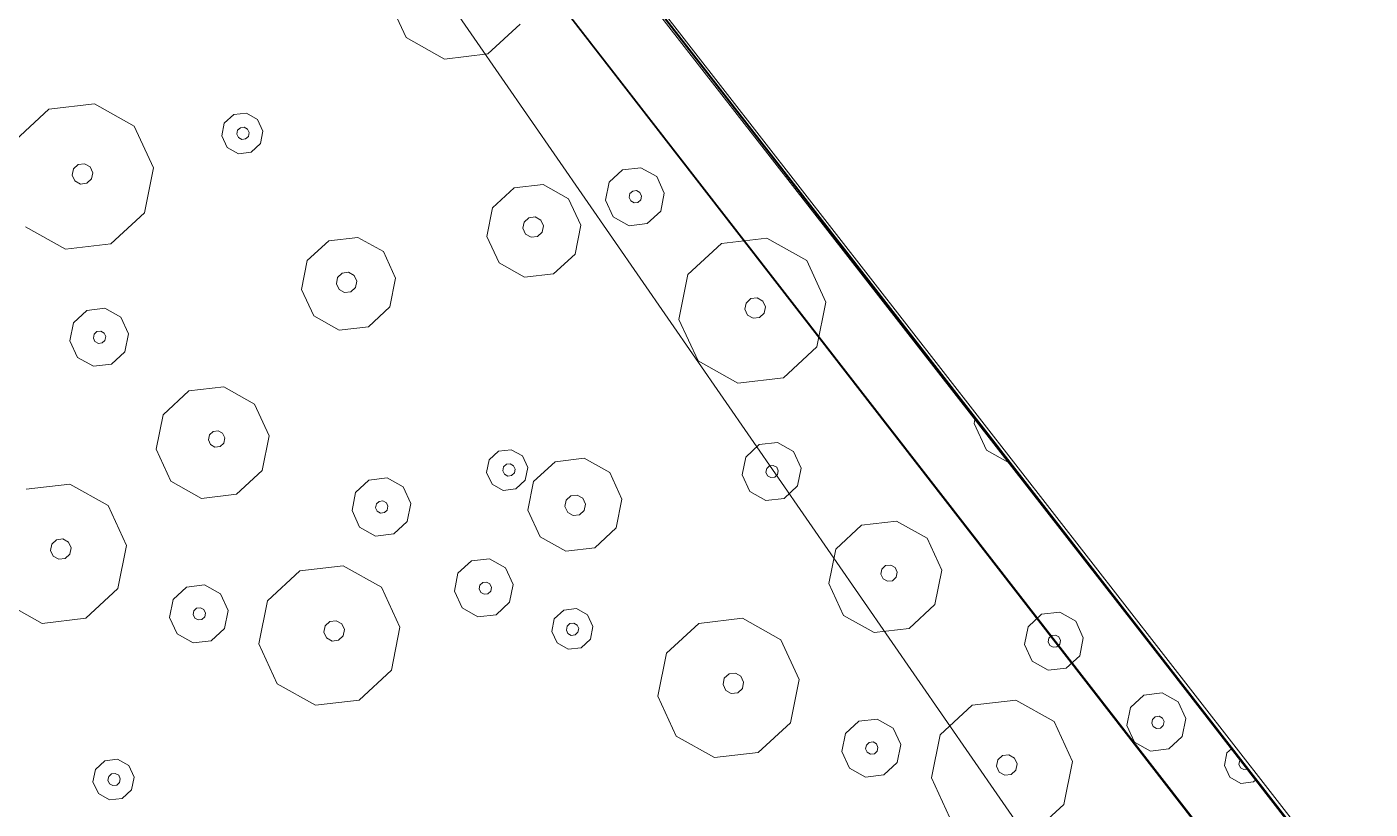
# Model space of a CAD drawing. Header units: metres. Extents: x -2858 to 512, y -1995 to 1252.
# Drawn here: x -585.741 to -582.11, y 439.173 to 441.287 of the extents above; entities that cross this region are included whole.
import ezdxf
from ezdxf.lldxf.tags import DXFTag

# ---------------------------------------------------------------- set-up
doc = ezdxf.new("R2010")
doc.units = ezdxf.units.M
for name, color, linetype in [('Calque commun', 7, 'Continuous'), ('Calque11', 7, 'Continuous'), ('Calque17', 7, 'Continuous')]:
    doc.layers.add(name, color=color, linetype=linetype)
tags = doc.linetypes.add('HIDDENX2', pattern=[0.75, 0.5, -0.25]).pattern_tags.tags
tags[6:7] = [DXFTag(74, 4), DXFTag(75, 0), DXFTag(340, '0'), DXFTag(46, 1.0), DXFTag(50, 0.0), DXFTag(44, 0.0), DXFTag(45, 0.0)]
tags[4:5] = [DXFTag(74, 4), DXFTag(75, 0), DXFTag(340, '0'), DXFTag(46, 1.0), DXFTag(50, 0.0), DXFTag(44, 0.0), DXFTag(45, 0.0)]

# ---------------------------------------------------------------- blocks, each defined once
blk = doc.blocks.new('geometrebondepartleger')
at = {"layer": 'Calque11', "color": 7, "linetype": 'Continuous', "lineweight": 9}
blk.add_polyline3d([(125.0277, 35.9078, 79), (133.3383, 81.851, 79), (145.3136, 148.3761, 79)], dxfattribs=at)
at = {"layer": 'Calque17', "color": 1, "linetype": 'Continuous', "lineweight": 9}
for points in [[(125.174, 36.6886, 79), (126.5286, 44.1348, 79), (125.0378, 35.9435, 79), (126.4161, 43.4883, 79), (128.681, 56.0642, 79), (129.9759, 63.1341, 79), (132.1933, 75.6042, 79), (133.3383, 81.851, 79), (135.2222, 92.3412, 79), (136.4776, 99.3268, 79), (138.1727, 108.7115, 79), (140.4846, 121.4626, 79), (141.0933, 124.9318, 79)], [(125.3707, 36.6528, 79), (126.7254, 44.0992, 79), (125.2346, 35.9078, 79), (126.6129, 43.4526, 79), (128.8778, 56.0285, 79), (130.1727, 63.0986, 79), (132.3901, 75.5687, 79), (133.5351, 81.8153, 79), (135.4191, 92.3058, 79), (136.6745, 99.2914, 79), (138.3695, 108.676, 79), (140.6815, 121.4274, 79), (141.2903, 124.8972, 79)]]:
    blk.add_polyline3d(points, dxfattribs=at)
blk = doc.blocks.new('pattern')
at = {"layer": 'Calque commun', "color": 54, "linetype": 'Continuous', "lineweight": 9}
for p, q in [((55.6975, 29.5002), (55.7057, 29.4995)), ((55.7057, 29.4995), (55.7317, 29.4766)), ((55.691, 29.4641), (55.6983, 29.4576)), ((55.6983, 29.4576), (55.7006, 29.4475)), ((55.7317, 29.4766), (55.7392, 29.4428)), ((55.6875, 29.4327), (55.6854, 29.4329)), ((55.6965, 29.4379), (55.6875, 29.4327)), ((55.7006, 29.4475), (55.6965, 29.4379)), ((55.7392, 29.4428), (55.7254, 29.411)), ((55.6956, 29.3934), (55.6786, 29.3951)), ((55.7254, 29.411), (55.6956, 29.3934)), ((55.7005, 29.2485), (55.743, 29.2736)), ((55.743, 29.2736), (55.7923, 29.2689)), ((55.7923, 29.2689), (55.8293, 29.2362)), ((55.6808, 29.2031), (55.7005, 29.2485)), ((55.8293, 29.2362), (55.8401, 29.1879)), ((55.6916, 29.1548), (55.6808, 29.2031)), ((55.7417, 29.2009), (55.7458, 29.2104)), ((55.744, 29.1908), (55.7417, 29.2009)), ((55.7458, 29.2104), (55.7548, 29.2157)), ((55.7548, 29.2157), (55.7651, 29.2147)), ((55.7651, 29.2147), (55.7729, 29.2079)), ((55.7752, 29.1977), (55.771, 29.1882)), ((55.7729, 29.2079), (55.7752, 29.1977)), ((55.7518, 29.1839), (55.744, 29.1908)), ((55.7621, 29.1829), (55.7518, 29.1839)), ((55.771, 29.1882), (55.7621, 29.1829)), ((55.8401, 29.1879), (55.8204, 29.1426)), ((55.9909, 29.0977), (56.093, 29.158)), ((56.093, 29.158), (56.2112, 29.1468)), ((55.7286, 29.1221), (55.6916, 29.1548)), ((55.7778, 29.1174), (55.7286, 29.1221)), ((55.8204, 29.1426), (55.7778, 29.1174)), ((55.9437, 28.9888), (55.9909, 29.0977)), ((55.9695, 28.873), (55.9437, 28.9888)), ((56.0889, 28.9746), (56.0958, 28.9905)), ((56.0958, 28.9905), (56.1107, 28.9993)), ((56.1107, 28.9993), (56.128, 28.9976)), ((56.128, 28.9976), (56.1409, 28.9862)), ((56.1409, 28.9862), (56.1447, 28.9693)), ((56.0927, 28.9577), (56.0889, 28.9746)), ((56.1057, 28.9463), (56.0927, 28.9577)), ((56.1229, 28.9446), (56.1057, 28.9463)), ((56.1378, 28.9534), (56.1229, 28.9446)), ((56.1447, 28.9693), (56.1378, 28.9534)), ((56.3259, 28.9524), (56.2787, 28.8435)), ((55.7224, 28.8966), (55.765, 28.9218)), ((55.765, 28.9218), (55.8142, 28.9171)), ((55.8142, 28.9171), (55.8513, 28.8843)), ((55.7027, 28.8513), (55.7224, 28.8966)), ((55.8513, 28.8843), (55.862, 28.8361)), ((56.0584, 28.7944), (55.9695, 28.873)), ((55.7135, 28.803), (55.7027, 28.8513)), ((55.7649, 28.8461), (55.7691, 28.8557)), ((55.7672, 28.836), (55.7649, 28.8461)), ((55.775, 28.8291), (55.7672, 28.836)), ((55.7691, 28.8557), (55.778, 28.8609)), ((55.778, 28.8609), (55.7883, 28.86)), ((55.7943, 28.8334), (55.7853, 28.8281)), ((55.7883, 28.86), (55.7961, 28.8531)), ((55.7984, 28.843), (55.7943, 28.8334)), ((55.7961, 28.8531), (55.7984, 28.843)), ((55.862, 28.8361), (55.8423, 28.7907)), ((56.2787, 28.8435), (56.1765, 28.7832)), ((55.7506, 28.7703), (55.7135, 28.803)), ((55.7853, 28.8281), (55.775, 28.8291)), ((56.1765, 28.7832), (56.0584, 28.7944)), ((55.7998, 28.7656), (55.7506, 28.7703)), ((55.8423, 28.7907), (55.7998, 28.7656)), ((56.2667, 28.7217), (56.3093, 28.7468)), ((56.3093, 28.7468), (56.3585, 28.7421)), ((56.3585, 28.7421), (56.3956, 28.7094)), ((56.2471, 28.6763), (56.2667, 28.7217)), ((56.3134, 28.6807), (56.3223, 28.686)), ((56.3223, 28.686), (56.3327, 28.685)), ((56.3956, 28.7094), (56.4063, 28.6611)), ((56.2578, 28.628), (56.2471, 28.6763)), ((56.3092, 28.6712), (56.3134, 28.6807)), ((56.3115, 28.661), (56.3092, 28.6712)), ((56.3193, 28.6542), (56.3115, 28.661)), ((56.3296, 28.6532), (56.3193, 28.6542)), ((56.3386, 28.6585), (56.3296, 28.6532)), ((56.3327, 28.685), (56.3404, 28.6781)), ((56.3427, 28.668), (56.3386, 28.6585)), ((56.3404, 28.6781), (56.3427, 28.668)), ((56.4063, 28.6611), (56.3867, 28.6158)), ((56.2949, 28.5953), (56.2578, 28.628)), ((56.3867, 28.6158), (56.3441, 28.5906)), ((56.3441, 28.5906), (56.2949, 28.5953)), ((55.8418, 28.4897), (55.9235, 28.5379)), ((55.9235, 28.5379), (56.018, 28.5289)), ((56.018, 28.5289), (56.0892, 28.4661)), ((55.804, 28.4026), (55.8418, 28.4897)), ((56.0892, 28.4661), (56.1098, 28.3734)), ((56.3193, 28.3997), (56.4215, 28.4601)), ((56.4215, 28.4601), (56.5396, 28.4488)), ((56.5396, 28.4488), (56.6286, 28.3703)), ((55.5046, 28.4302), (55.5195, 28.3632)), ((55.8247, 28.3099), (55.804, 28.4026)), ((55.9202, 28.3912), (55.9258, 28.4039)), ((55.9258, 28.4039), (55.9377, 28.4109)), ((55.9377, 28.4109), (55.9515, 28.4096)), ((55.9515, 28.4096), (55.9618, 28.4005)), ((55.9618, 28.4005), (55.9648, 28.387)), ((56.2721, 28.2909), (56.3193, 28.3997)), ((55.5195, 28.3632), (55.4881, 28.2906)), ((55.9233, 28.3777), (55.9202, 28.3912)), ((55.9336, 28.3685), (55.9233, 28.3777)), ((55.9474, 28.3672), (55.9336, 28.3685)), ((55.9593, 28.3743), (55.9474, 28.3672)), ((55.9648, 28.387), (55.9593, 28.3743)), ((56.1098, 28.3734), (56.0721, 28.2863)), ((56.6286, 28.3703), (56.6544, 28.2544)), ((55.4881, 28.2906), (55.4784, 28.2849)), ((55.8958, 28.2471), (55.8247, 28.3099)), ((56.0721, 28.2863), (55.9903, 28.2381)), ((56.2979, 28.175), (56.2721, 28.2909)), ((56.4174, 28.2767), (56.4243, 28.2925)), ((56.4243, 28.2925), (56.4392, 28.3013)), ((56.4392, 28.3013), (56.4564, 28.2997)), ((56.4564, 28.2997), (56.4694, 28.2882)), ((56.4694, 28.2882), (56.4731, 28.2713)), ((56.4212, 28.2598), (56.4174, 28.2767)), ((56.4341, 28.2483), (56.4212, 28.2598)), ((56.4663, 28.2555), (56.4514, 28.2467)), ((56.4731, 28.2713), (56.4663, 28.2555)), ((56.6544, 28.2544), (56.6072, 28.1456)), ((55.9903, 28.2381), (55.8958, 28.2471)), ((56.4514, 28.2467), (56.4341, 28.2483)), ((56.3869, 28.0965), (56.2979, 28.175)), ((56.6072, 28.1456), (56.505, 28.0852)), ((56.505, 28.0852), (56.3869, 28.0965)), ((55.8897, 28.0224), (55.9322, 28.0475)), ((55.9322, 28.0475), (55.9815, 28.0428)), ((55.9815, 28.0428), (56.0185, 28.0101)), ((55.87, 27.977), (55.8897, 28.0224)), ((56.0185, 28.0101), (56.0293, 27.9618)), ((55.8807, 27.9287), (55.87, 27.977)), ((55.9322, 27.9719), (55.9363, 27.9814)), ((55.9344, 27.9617), (55.9322, 27.9719)), ((55.9422, 27.9549), (55.9344, 27.9617)), ((55.9363, 27.9814), (55.9453, 27.9867)), ((55.9453, 27.9867), (55.9556, 27.9857)), ((55.9556, 27.9857), (55.9634, 27.9788)), ((55.9656, 27.9687), (55.9615, 27.9592)), ((55.9634, 27.9788), (55.9656, 27.9687)), ((56.0293, 27.9618), (56.0096, 27.9165)), ((55.9178, 27.896), (55.8807, 27.9287)), ((55.9526, 27.9539), (55.9422, 27.9549)), ((55.9615, 27.9592), (55.9526, 27.9539)), ((55.967, 27.8913), (55.9178, 27.896)), ((56.0096, 27.9165), (55.967, 27.8913)), ((56.5702, 27.857), (56.584, 27.8888)), ((56.584, 27.8888), (56.6138, 27.9064)), ((56.6138, 27.9064), (56.6482, 27.9031)), ((56.6482, 27.9031), (56.6742, 27.8802)), ((56.5777, 27.8233), (56.5702, 27.857)), ((56.6097, 27.8543), (56.6138, 27.8638)), ((56.6119, 27.8442), (56.6097, 27.8543)), ((56.6138, 27.8638), (56.6227, 27.8691)), ((56.6227, 27.8691), (56.6331, 27.8681)), ((56.6331, 27.8681), (56.6408, 27.8612)), ((56.6431, 27.8511), (56.639, 27.8416)), ((56.6408, 27.8612), (56.6431, 27.8511)), ((56.6742, 27.8802), (56.6817, 27.8464)), ((55.5106, 27.7732), (55.6171, 27.836)), ((55.6171, 27.836), (55.7401, 27.8243)), ((55.7401, 27.8243), (55.8328, 27.7425)), ((56.6037, 27.8004), (56.5777, 27.8233)), ((56.6197, 27.8373), (56.6119, 27.8442)), ((56.63, 27.8363), (56.6197, 27.8373)), ((56.639, 27.8416), (56.63, 27.8363)), ((56.6679, 27.8147), (56.6381, 27.7971)), ((56.6817, 27.8464), (56.6679, 27.8147)), ((56.6381, 27.7971), (56.6037, 27.8004)), ((55.4615, 27.6598), (55.5106, 27.7732)), ((55.8328, 27.7425), (55.8596, 27.6218)), ((56.2753, 27.7177), (56.3434, 27.758)), ((56.3434, 27.758), (56.4221, 27.7505)), ((56.4221, 27.7505), (56.4814, 27.6981)), ((56.2438, 27.6452), (56.2753, 27.7177)), ((56.4814, 27.6981), (56.4986, 27.6209)), ((56.643, 27.6521), (56.6855, 27.6773)), ((56.6855, 27.6773), (56.7348, 27.6726)), ((56.7348, 27.6726), (56.7718, 27.6398)), ((55.4883, 27.5391), (55.4615, 27.6598)), ((55.6227, 27.644), (55.6296, 27.6599)), ((55.6264, 27.6272), (55.6227, 27.644)), ((55.6296, 27.6599), (55.6445, 27.6687)), ((55.6445, 27.6687), (55.6617, 27.6671)), ((55.6617, 27.6671), (55.6747, 27.6556)), ((55.6784, 27.6387), (55.6715, 27.6229)), ((55.6747, 27.6556), (55.6784, 27.6387)), ((56.261, 27.568), (56.2438, 27.6452)), ((56.344, 27.6375), (56.3509, 27.6534)), ((56.3478, 27.6206), (56.344, 27.6375)), ((56.3509, 27.6534), (56.3658, 27.6622)), ((56.3658, 27.6622), (56.383, 27.6605)), ((56.383, 27.6605), (56.396, 27.6491)), ((56.396, 27.6491), (56.3998, 27.6322)), ((56.6233, 27.6067), (56.643, 27.6521)), ((56.7718, 27.6398), (56.7826, 27.5916)), ((55.6394, 27.6157), (55.6264, 27.6272)), ((55.6566, 27.6141), (55.6394, 27.6157)), ((55.6715, 27.6229), (55.6566, 27.6141)), ((55.8596, 27.6218), (55.8105, 27.5084)), ((56.3608, 27.6091), (56.3478, 27.6206)), ((56.378, 27.6075), (56.3608, 27.6091)), ((56.3929, 27.6163), (56.378, 27.6075)), ((56.3998, 27.6322), (56.3929, 27.6163)), ((56.4986, 27.6209), (56.4672, 27.5483)), ((56.6341, 27.5585), (56.6233, 27.6067)), ((56.6842, 27.6046), (56.6883, 27.6141)), ((56.6865, 27.5944), (56.6842, 27.6046)), ((56.6883, 27.6141), (56.6973, 27.6194)), ((56.6973, 27.6194), (56.7076, 27.6184)), ((56.7076, 27.6184), (56.7154, 27.6115)), ((56.7177, 27.6014), (56.7135, 27.5918)), ((56.7154, 27.6115), (56.7177, 27.6014)), ((56.3203, 27.5156), (56.261, 27.568)), ((56.6942, 27.5875), (56.6865, 27.5944)), ((56.7046, 27.5866), (56.6942, 27.5875)), ((56.7135, 27.5918), (56.7046, 27.5866)), ((56.7826, 27.5916), (56.7629, 27.5462)), ((56.9334, 27.5013), (57.0355, 27.5616)), ((57.0355, 27.5616), (57.1537, 27.5504)), ((55.581, 27.4573), (55.4883, 27.5391)), ((56.4672, 27.5483), (56.399, 27.5081)), ((56.6711, 27.5258), (56.6341, 27.5585)), ((56.7203, 27.5211), (56.6711, 27.5258)), ((56.7629, 27.5462), (56.7203, 27.5211)), ((57.1537, 27.5504), (57.2426, 27.4719)), ((55.8105, 27.5084), (55.704, 27.4456)), ((56.399, 27.5081), (56.3203, 27.5156)), ((56.3816, 27.4713), (56.4114, 27.4889)), ((56.4114, 27.4889), (56.4458, 27.4856)), ((56.8862, 27.3925), (56.9334, 27.5013)), ((55.704, 27.4456), (55.581, 27.4573)), ((56.3678, 27.4395), (56.3816, 27.4713)), ((56.4076, 27.4487), (56.4165, 27.454)), ((56.4165, 27.454), (56.4269, 27.453)), ((56.4269, 27.453), (56.4347, 27.4461)), ((56.4458, 27.4856), (56.4718, 27.4627)), ((56.4718, 27.4627), (56.4793, 27.4289)), ((57.2426, 27.4719), (57.2684, 27.356)), ((56.3753, 27.4057), (56.3678, 27.4395)), ((56.4035, 27.4391), (56.4076, 27.4487)), ((56.4057, 27.429), (56.4035, 27.4391)), ((56.4135, 27.4221), (56.4057, 27.429)), ((56.4238, 27.4212), (56.4135, 27.4221)), ((56.4328, 27.4264), (56.4238, 27.4212)), ((56.4369, 27.436), (56.4328, 27.4264)), ((56.4347, 27.4461), (56.4369, 27.436)), ((56.4793, 27.4289), (56.4655, 27.3971)), ((56.4013, 27.3828), (56.3753, 27.4057)), ((56.4357, 27.3796), (56.4013, 27.3828)), ((56.4655, 27.3971), (56.4357, 27.3796)), ((56.912, 27.2766), (56.8862, 27.3925)), ((57.0314, 27.3782), (57.0383, 27.3941)), ((57.0383, 27.3941), (57.0532, 27.4029)), ((57.0532, 27.4029), (57.0705, 27.4013)), ((57.0705, 27.4013), (57.0834, 27.3898)), ((57.0834, 27.3898), (57.0872, 27.3729)), ((57.0352, 27.3613), (57.0314, 27.3782)), ((57.0482, 27.3499), (57.0352, 27.3613)), ((57.0654, 27.3483), (57.0482, 27.3499)), ((57.0803, 27.3571), (57.0654, 27.3483)), ((57.0872, 27.3729), (57.0803, 27.3571)), ((57.2684, 27.356), (57.2212, 27.2472)), ((56.6649, 27.3003), (56.7075, 27.3254)), ((56.7075, 27.3254), (56.7567, 27.3207)), ((56.7567, 27.3207), (56.7938, 27.288)), ((55.583, 27.2516), (55.6256, 27.2768)), ((55.6256, 27.2768), (55.6748, 27.2721)), ((55.6748, 27.2721), (55.7119, 27.2393)), ((56.6452, 27.2549), (56.6649, 27.3003)), ((56.7938, 27.288), (56.8045, 27.2397)), ((57.0009, 27.1981), (56.912, 27.2766)), ((55.5634, 27.2063), (55.583, 27.2516)), ((55.7119, 27.2393), (55.7226, 27.1911)), ((56.656, 27.2066), (56.6452, 27.2549)), ((56.7074, 27.2498), (56.7116, 27.2593)), ((56.7097, 27.2396), (56.7074, 27.2498)), ((56.7175, 27.2328), (56.7097, 27.2396)), ((56.7116, 27.2593), (56.7205, 27.2646)), ((56.7205, 27.2646), (56.7308, 27.2636)), ((56.7367, 27.2371), (56.7278, 27.2318)), ((56.7308, 27.2636), (56.7386, 27.2567)), ((56.7409, 27.2466), (56.7367, 27.2371)), ((56.7386, 27.2567), (56.7409, 27.2466)), ((56.8045, 27.2397), (56.7848, 27.1944)), ((57.2212, 27.2472), (57.119, 27.1868)), ((57.7008, 27.2046), (57.7146, 27.2364)), ((57.7146, 27.2364), (57.7444, 27.254)), ((57.7444, 27.254), (57.7789, 27.2507)), ((57.7789, 27.2507), (57.8048, 27.2278)), ((55.5741, 27.158), (55.5634, 27.2063)), ((55.6255, 27.2011), (55.6297, 27.2107)), ((55.6278, 27.191), (55.6255, 27.2011)), ((55.6297, 27.2107), (55.6386, 27.2159)), ((55.6386, 27.2159), (55.649, 27.215)), ((55.649, 27.215), (55.6567, 27.2081)), ((55.659, 27.1979), (55.6549, 27.1884)), ((55.6567, 27.2081), (55.659, 27.1979)), ((56.6931, 27.1739), (56.656, 27.2066)), ((56.7278, 27.2318), (56.7175, 27.2328)), ((57.119, 27.1868), (57.0009, 27.1981)), ((57.7084, 27.1708), (57.7008, 27.2046)), ((57.7386, 27.2018), (57.7427, 27.2113)), ((57.7409, 27.1916), (57.7386, 27.2018)), ((57.7427, 27.2113), (57.7517, 27.2166)), ((57.7517, 27.2166), (57.762, 27.2156)), ((57.762, 27.2156), (57.7698, 27.2087)), ((57.772, 27.1986), (57.7679, 27.189)), ((57.7698, 27.2087), (57.772, 27.1986)), ((57.8048, 27.2278), (57.8123, 27.194)), ((55.6356, 27.1841), (55.6278, 27.191)), ((55.6459, 27.1831), (55.6356, 27.1841)), ((55.6549, 27.1884), (55.6459, 27.1831)), ((55.7226, 27.1911), (55.703, 27.1457)), ((55.7981, 27.1413), (55.8662, 27.1815)), ((55.8662, 27.1815), (55.945, 27.174)), ((55.945, 27.174), (56.0042, 27.1216)), ((56.7423, 27.1692), (56.6931, 27.1739)), ((56.7848, 27.1944), (56.7423, 27.1692)), ((57.7343, 27.1479), (57.7084, 27.1708)), ((57.7486, 27.1848), (57.7409, 27.1916)), ((57.759, 27.1838), (57.7486, 27.1848)), ((57.7679, 27.189), (57.759, 27.1838)), ((57.7985, 27.1622), (57.7687, 27.1446)), ((57.8123, 27.194), (57.7985, 27.1622)), ((55.6112, 27.1253), (55.5741, 27.158)), ((55.6604, 27.1206), (55.6112, 27.1253)), ((55.703, 27.1457), (55.6604, 27.1206)), ((55.7666, 27.0687), (55.7981, 27.1413)), ((57.1895, 27.0799), (57.2092, 27.1253)), ((57.2092, 27.1253), (57.2518, 27.1504)), ((57.2518, 27.1504), (57.301, 27.1458)), ((57.301, 27.1458), (57.3381, 27.113)), ((57.7687, 27.1446), (57.7343, 27.1479)), ((56.0042, 27.1216), (56.0215, 27.0444)), ((57.2559, 27.0843), (57.2648, 27.0896)), ((57.2648, 27.0896), (57.2752, 27.0886)), ((57.2752, 27.0886), (57.2829, 27.0818)), ((57.3381, 27.113), (57.3488, 27.0648)), ((55.7838, 26.9915), (55.7666, 27.0687)), ((55.8596, 27.0513), (55.8665, 27.0672)), ((55.8665, 27.0672), (55.8814, 27.076)), ((55.8814, 27.076), (55.8986, 27.0743)), ((55.8986, 27.0743), (55.9116, 27.0629)), ((55.9116, 27.0629), (55.9153, 27.046)), ((57.2003, 27.0317), (57.1895, 27.0799)), ((57.2517, 27.0748), (57.2559, 27.0843)), ((57.254, 27.0647), (57.2517, 27.0748)), ((57.2618, 27.0578), (57.254, 27.0647)), ((57.2721, 27.0568), (57.2618, 27.0578)), ((57.2811, 27.0621), (57.2721, 27.0568)), ((57.2852, 27.0716), (57.2811, 27.0621)), ((57.2829, 27.0818), (57.2852, 27.0716)), ((57.3488, 27.0648), (57.3292, 27.0194)), ((55.8634, 27.0344), (55.8596, 27.0513)), ((55.8763, 27.023), (55.8634, 27.0344)), ((55.8936, 27.0213), (55.8763, 27.023)), ((55.9085, 27.0301), (55.8936, 27.0213)), ((55.9153, 27.046), (55.9085, 27.0301)), ((56.0215, 27.0444), (55.99, 26.9718)), ((57.2374, 26.999), (57.2003, 27.0317)), ((57.3292, 27.0194), (57.2866, 26.9943)), ((55.8431, 26.9391), (55.7838, 26.9915)), ((57.2866, 26.9943), (57.2374, 26.999)), ((55.99, 26.9718), (55.9219, 26.9316)), ((55.9219, 26.9316), (55.8431, 26.9391)), ((56.7843, 26.8933), (56.866, 26.9416)), ((56.866, 26.9416), (56.9605, 26.9326)), ((56.9605, 26.9326), (57.0317, 26.8697)), ((56.2386, 26.8637), (56.3068, 26.9039)), ((56.3068, 26.9039), (56.3855, 26.8964)), ((56.3855, 26.8964), (56.4448, 26.844)), ((56.7465, 26.8062), (56.7843, 26.8933)), ((56.2072, 26.7911), (56.2386, 26.8637)), ((56.4448, 26.844), (56.462, 26.7668)), ((57.0317, 26.8697), (57.0523, 26.7771)), ((57.2618, 26.8034), (57.364, 26.8637)), ((57.364, 26.8637), (57.4821, 26.8525)), ((57.4821, 26.8525), (57.5711, 26.7739)), ((56.3145, 26.7911), (56.3294, 26.7999)), ((56.3294, 26.7999), (56.3466, 26.7983)), ((56.3466, 26.7983), (56.3596, 26.7868)), ((56.7672, 26.7136), (56.7465, 26.8062)), ((56.8627, 26.7948), (56.8683, 26.8075)), ((56.8683, 26.8075), (56.8802, 26.8146)), ((56.8802, 26.8146), (56.894, 26.8133)), ((56.894, 26.8133), (56.9043, 26.8041)), ((56.9043, 26.8041), (56.9073, 26.7906)), ((57.2146, 26.6945), (57.2618, 26.8034)), ((56.2244, 26.7139), (56.2072, 26.7911)), ((56.3076, 26.7753), (56.3145, 26.7911)), ((56.3114, 26.7584), (56.3076, 26.7753)), ((56.3633, 26.7699), (56.3565, 26.7541)), ((56.3596, 26.7868), (56.3633, 26.7699)), ((56.462, 26.7668), (56.4306, 26.6943)), ((56.8657, 26.7813), (56.8627, 26.7948)), ((56.8761, 26.7722), (56.8657, 26.7813)), ((56.8899, 26.7709), (56.8761, 26.7722)), ((56.9018, 26.7779), (56.8899, 26.7709)), ((56.9073, 26.7906), (56.9018, 26.7779)), ((57.0523, 26.7771), (57.0146, 26.69)), ((57.5711, 26.7739), (57.5969, 26.6581)), ((56.3243, 26.7469), (56.3114, 26.7584)), ((56.3416, 26.7453), (56.3243, 26.7469)), ((56.3565, 26.7541), (56.3416, 26.7453)), ((56.2837, 26.6615), (56.2244, 26.7139)), ((56.4306, 26.6943), (56.3624, 26.654)), ((56.8383, 26.6507), (56.7672, 26.7136)), ((57.0146, 26.69), (56.9328, 26.6417)), ((57.2404, 26.5787), (57.2146, 26.6945)), ((57.3599, 26.6803), (57.3668, 26.6962)), ((57.3668, 26.6962), (57.3817, 26.705)), ((57.3817, 26.705), (57.3989, 26.7033)), ((57.3989, 26.7033), (57.4119, 26.6919)), ((57.4119, 26.6919), (57.4156, 26.675)), ((55.5024, 26.6565), (55.6205, 26.6452)), ((56.3624, 26.654), (56.2837, 26.6615)), ((57.3637, 26.6634), (57.3599, 26.6803)), ((57.3766, 26.652), (57.3637, 26.6634)), ((57.4088, 26.6591), (57.3939, 26.6503)), ((57.4156, 26.675), (57.4088, 26.6591)), ((55.6205, 26.6452), (55.7094, 26.5667)), ((56.9328, 26.6417), (56.8383, 26.6507)), ((57.3939, 26.6503), (57.3766, 26.652)), ((55.7094, 26.5667), (55.7353, 26.4508)), ((57.3294, 26.5001), (57.2404, 26.5787)), ((55.7353, 26.4508), (55.688, 26.342)), ((56.8322, 26.426), (56.8747, 26.4512)), ((56.8747, 26.4512), (56.924, 26.4465)), ((56.924, 26.4465), (56.961, 26.4137)), ((56.8125, 26.3806), (56.8322, 26.426)), ((56.961, 26.4137), (56.9718, 26.3655)), ((56.8232, 26.3324), (56.8125, 26.3806)), ((56.8747, 26.3755), (56.8788, 26.385)), ((56.8769, 26.3654), (56.8747, 26.3755)), ((56.8847, 26.3585), (56.8769, 26.3654)), ((56.8788, 26.385), (56.8878, 26.3903)), ((56.8878, 26.3903), (56.8981, 26.3893)), ((56.904, 26.3628), (56.8951, 26.3575)), ((56.8981, 26.3893), (56.9059, 26.3825)), ((56.9081, 26.3723), (56.904, 26.3628)), ((56.9059, 26.3825), (56.9081, 26.3723)), ((56.9718, 26.3655), (56.9521, 26.3201)), ((56.1676, 26.2994), (56.1814, 26.3312)), ((56.1814, 26.3312), (56.2112, 26.3488)), ((56.2112, 26.3488), (56.2457, 26.3455)), ((56.2457, 26.3455), (56.2716, 26.3226)), ((56.8603, 26.2997), (56.8232, 26.3324)), ((56.8951, 26.3575), (56.8847, 26.3585)), ((56.1752, 26.2656), (56.1676, 26.2994)), ((56.2054, 26.2966), (56.2096, 26.3061)), ((56.2077, 26.2864), (56.2054, 26.2966)), ((56.2096, 26.3061), (56.2185, 26.3114)), ((56.2185, 26.3114), (56.2288, 26.3104)), ((56.2288, 26.3104), (56.2366, 26.3035)), ((56.2389, 26.2934), (56.2347, 26.2838)), ((56.2366, 26.3035), (56.2389, 26.2934)), ((56.2716, 26.3226), (56.2791, 26.2888)), ((56.9095, 26.295), (56.8603, 26.2997)), ((56.9521, 26.3201), (56.9095, 26.295)), ((56.2011, 26.2427), (56.1752, 26.2656)), ((56.2155, 26.2796), (56.2077, 26.2864)), ((56.2258, 26.2786), (56.2155, 26.2796)), ((56.2347, 26.2838), (56.2258, 26.2786)), ((56.2654, 26.257), (56.2356, 26.2394)), ((56.2791, 26.2888), (56.2654, 26.257)), ((56.2356, 26.2394), (56.2011, 26.2427)), ((56.4531, 26.1768), (56.5596, 26.2397)), ((56.5596, 26.2397), (56.6826, 26.2279)), ((56.6826, 26.2279), (56.7753, 26.1461)), ((56.404, 26.0634), (56.4531, 26.1768)), ((56.7753, 26.1461), (56.8022, 26.0255)), ((56.5721, 26.0636), (56.587, 26.0724)), ((56.587, 26.0724), (56.6042, 26.0707)), ((56.4308, 25.9428), (56.404, 26.0634)), ((56.5652, 26.0477), (56.5721, 26.0636)), ((56.5689, 26.0308), (56.5652, 26.0477)), ((56.6042, 26.0707), (56.6171, 26.0593)), ((56.6209, 26.0424), (56.614, 26.0265)), ((56.6171, 26.0593), (56.6209, 26.0424)), ((56.5819, 26.0193), (56.5689, 26.0308)), ((56.5991, 26.0177), (56.5819, 26.0193)), ((56.614, 26.0265), (56.5991, 26.0177)), ((56.5235, 25.861), (56.4308, 25.9428)), ((56.6465, 25.8492), (56.5235, 25.861))]:
    blk.add_line(p, q, dxfattribs=at)
at = {"layer": 'Calque commun', "color": 7, "linetype": 'Continuous', "lineweight": 9}
mesh = blk.add_polyface(dxfattribs=at)
corners = [(70.8497, 113.5412), (53.8349, 19.1692), (74.7282, 106.3237), (76.0435, 113.5984), (74.769, 106.1763), (58.8077, 18.2701), (114.1703, 105.207), (114.1703, 98.5387)]
mesh.append_faces([[corners[k] for k in face] for face in [(3, 4, 6)]], dxfattribs={"vtx0": -1, "vtx1": -1, "color": 7})
mesh.append_faces([[corners[k] for k in face] for face in [(3, 2, 4)]], dxfattribs={"vtx0": -1, "vtx2": -1, "color": 7})
mesh.append_faces([[corners[k] for k in face] for face in [(5, 2, 1)]], dxfattribs={"vtx1": -1, "color": 7})
mesh.append_faces([[corners[k] for k in face] for face in [(0, 1, 2), (3, 0, 2)]], dxfattribs={"vtx1": -1, "vtx2": -1, "color": 7})
mesh.append_faces([[corners[k] for k in face] for face in [(4, 7, 6)]], dxfattribs={"vtx2": -1, "color": 7})

msp = doc.modelspace()

# ---------------------------------------------------------------- linework, layer by layer
at = {"layer": 'Calque commun', "color": 3, "linetype": 'HIDDENX2', "lineweight": 18, "extrusion": (0, 0, -1)}
for centre, radius, start, end in [((492.6784, 547.6026), 120.3746, 259.883419, 322.052272), ((494.5277, 544.1418), 162.6468, 258.823451, 321.396966), ((494.5277, 544.1418), 162.6468, 258.823451, 321.396966), ((494.5277, 544.1418), 162.6468, 258.823451, 321.396966)]:
    msp.add_arc(centre, radius, start, end, dxfattribs=at)

# ---------------------------------------------------------------- block references
at = {"layer": 'Calque commun', "color": 0, "linetype": 'ByBlock', "lineweight": -2, "rotation": 228.1617603435354}
for name, p in [('geometrebondepartleger', (-528.8356, 560.3039)), ('pattern', (-567.2453, 500.4263))]:
    msp.add_blockref(name, p, dxfattribs=at)

doc.saveas('drawing.dxf')
